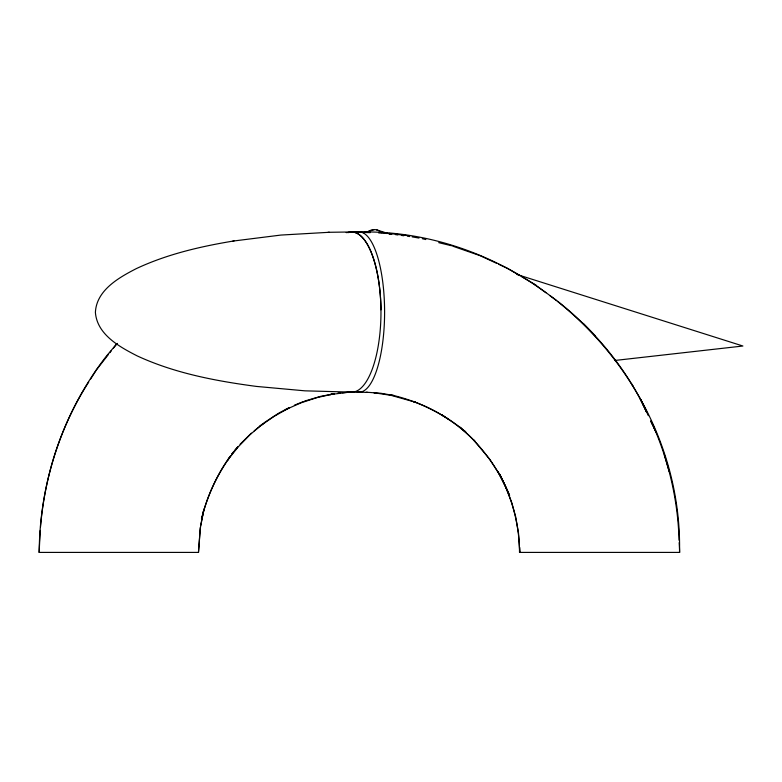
<?xml version="1.0" encoding="UTF-8"?>
<svg xmlns="http://www.w3.org/2000/svg" width="782" height="782" viewBox="0 0 782 782"><rect width="100%" height="100%" fill="white"/><g stroke="black" fill="none" stroke-linecap="round" stroke-linejoin="round"><path stroke-width="1.17" d="M39.198 552.405C39.589 481.956 63.176 411.586 106.567 355.927L116.782 343.787M234.023 240.924C200.603 246.447 167.123 254.16 136.322 268.617C118.796 277.61 96.479 290.21 95.394 312.37C97.046 334.559 119.548 346.885 137.202 355.908C174.699 373.258 215.793 381.01 256.486 386.425L304.941 390.834L352.565 392.144A80.194 29.159 -90 0 0 380.961 309.838A80.214 29.159 90 0 0 351.753 232.01M40.263 530.421L39.12 552.405L198.53 552.405M40.527 526.814C44.76 475.739 60.849 425.173 88.737 382.046M200.427 527.009L198.481 552.405L200.182 528.876L203.359 512.073L201.473 519.16C206.898 496.981 216.506 475.925 229.713 457.304L227.454 460.403L238.09 447.021L249.976 434.743L263.006 423.697L259.976 426.17L273.993 416.405L288.9 408.077L285.313 409.768L300.953 402.877L317.169 397.559L333.836 393.864L329.906 394.587L346.856 392.476M200.554 525.875L204.014 509.102L202.509 515.055C208.227 493.755 217.631 473.442 230.71 455.642M90.663 378.987L96.46 369.837L108.297 354.657M109.783 352.76L111.259 350.864M113.478 348.019L117.212 343.396M231.892 453.912L237.738 446.903L234.874 450.315M231.99 453.755L233.437 452.035M240.064 444.284L251.374 433.14M254.218 430.833L264.668 422.388L278.978 412.984M279.995 412.446L289.096 407.666M294.364 405.203L303.406 401.547M365.859 232.283L374.334 229.595M304.54 401.088L320.903 396.288L334.481 393.747M232.84 241.1L280.875 235.069L329.378 232.283M614.642 360.492L742.9 346.015L516.98 274.482M337.873 393.111L340.15 392.916M342.428 392.72L349.251 392.134M358.567 231.98L359.261 231.951C531.496 228.813 683.116 379.817 679.519 552.405M356.983 232.274A80.116 25.337 -90 0 1 359.261 231.951L350.942 231.98A80.194 29.159 -90 0 0 348.332 232.557A80.204 29.159 90 0 1 350.942 232.039L351.753 231.951M346.191 232.616L354.608 232.088L370.257 232.645M328.059 232.303L352.252 231.961M356.309 232.498A80.116 25.337 90 0 1 384.597 312.067A80.116 25.337 -90 0 1 356.983 391.85A80.116 25.337 90 0 0 359.261 392.173L359.955 392.144L351.763 392.173L352.565 392.144A80.223 29.159 90 0 1 348.137 391.518M359.261 392.173L367.657 392.388M378.683 232.948L387.08 233.486M366.347 392.212L380.942 393.278L394.177 395.555M376.171 393.023L373.913 392.76L390.951 395.33L415.496 402.231L413.267 401.469C436.6 409.915 457.881 423.707 475.143 441.527L473.393 439.709L489.796 459.337L499.053 473.667L497.743 471.409L505.495 486.619L511.711 502.513L515.582 516.364L518.515 533.177L519.786 552.405L519.717 547.439M389.133 233.427L406.435 235.49M389.465 233.808L391.85 234.131M395.428 234.61L397.823 234.932M401.401 235.421L403.786 235.744M407.363 236.223L409.748 236.545M412.134 236.868L418.976 238.051M422.319 238.706L425.828 239.546M438.702 242.655L451.576 245.753M389.983 394.656C417.793 400.814 443.981 413.698 465.818 431.996L464.097 430.618M376.728 229.918L390.638 234.336M452.71 246.154L480.011 255.646L496.414 263.221M498.603 264.238L507.342 268.275L519.805 275.596M521.887 276.818L533.314 283.524L545.963 292.742M534.448 284.237L536.52 285.538M443.951 416.278L441.898 414.949L449.063 419.602M549.854 295.567L556.667 300.532M557.644 301.236C596.128 331.715 628.21 370.746 648.337 415.662M461.507 428.536L459.787 427.158C481.595 445.496 498.721 469.112 509.6 495.426L499.708 474.244M595.503 336.025L583.274 323.386M631.768 384.021L633.068 386.279M650.927 421.097L653.009 425.437M499.776 474.4C512.21 498.427 519.443 525.289 519.502 552.405L679.705 552.405L679.177 542.649M653.449 426.395C669.089 462.24 677.984 501.086 679.05 540.206M669.216 471.644L664.27 454.606M366.768 232.557A80.116 26.93 -84.4 0 1 381.508 232.674M363.219 232.645A80.116 29.511 -84.4 0 1 367.96 232.45M350.942 232.049A80.223 29.159 -90 0 1 380.961 309.838M643.185 404.92L640.018 398.292L646.743 412.476L643.185 404.92M656.049 432.123L650.878 421.205L656.049 432.123"/></g></svg>
